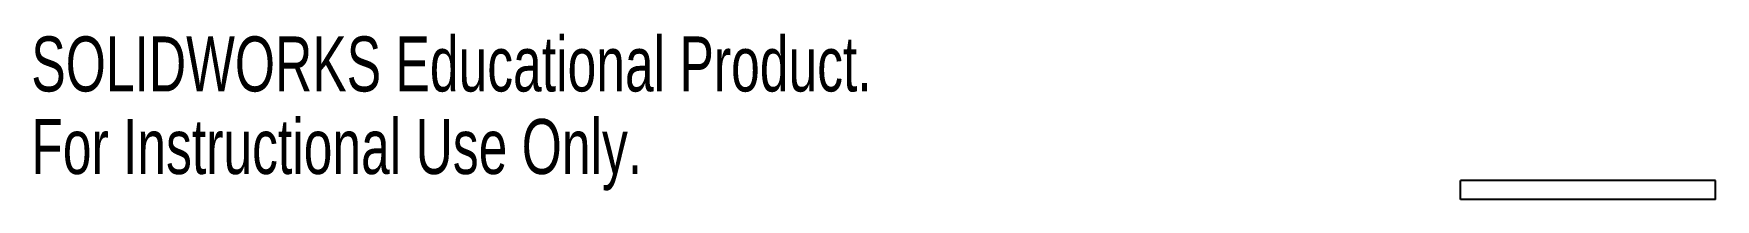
# Model space of a CAD drawing. Header units: millimetres. Extents: x 0 to 264, y -2 to 364.
# Drawn here: x 0.4 to 264.2, y -1.5 to 24.6 of the extents above.
import ezdxf

# ---------------------------------------------------------------- set-up
doc = ezdxf.new("R2010")
doc.units = ezdxf.units.MM
doc.styles.add('SLDTEXTSTYLE0', font='TXT', dxfattribs={"width": 0.7})

msp = doc.modelspace()

# ---------------------------------------------------------------- linework, layer by layer
at = {"color": 7, "linetype": 'Continuous', "lineweight": 25}
for p, q in [((224.24, -1.5), (224.24, 1.5)), ((264.24, 1.5), (224.24, 1.5)), ((264.24, -1.5), (264.24, 1.5)), ((264.24, -1.5), (224.24, -1.5))]:
    msp.add_line(p, q, dxfattribs=at)

# ---------------------------------------------------------------- texts
at = {"color": 7, "linetype": 'Continuous', "char_height": 8.65, "attachment_point": 1, "style": 'SLDTEXTSTYLE0'}
for s, insert in [('SOLIDWORKS Educational Product.', (0, 24.13)), ('For Instructional Use Only.', (0, 11.15))]:
    msp.add_mtext(s, dxfattribs=dict(at, insert=insert))

doc.saveas('drawing.dxf')
